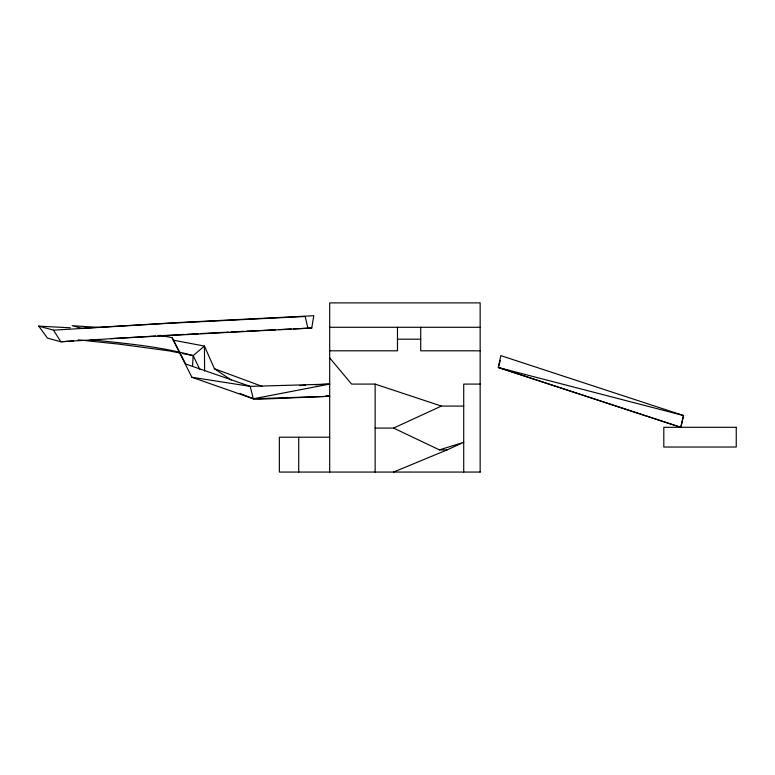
<?xml version="1.0" encoding="UTF-8"?>
<svg xmlns="http://www.w3.org/2000/svg" width="775" height="775" viewBox="0 0 775 775"><rect width="100%" height="100%" fill="white"/><g stroke="black" fill="none" stroke-linecap="round" stroke-linejoin="round"><path stroke-width="1.16" d="M192.51 366.449L193.149 355.618L204.445 346.067L214.404 368.716L231.153 379.983M110.825 338.617L311.753 328.019L313.778 315.745L179.8 322.458L81.714 328.29L72.211 325.703L98.212 327.399M680.828 427.306L683.569 415.545L500.863 355.638L498.228 367.437L680.828 427.306L683.424 415.545M679.617 426.928L498.47 367.534L500.224 360.53M375.129 428.081L393.584 428.081L441.392 406.081L463.721 406.081M393.584 472.062L447.059 449.936L463.721 442.322L439.473 449.878L393.584 428.081M191.871 377.27L250.228 386.367L329.695 384.09L253.309 398.776L191.871 377.27L172.127 337.687L159.863 335.284M73.422 340.932L60.876 341.765L47.459 338.113L38.75 326.149L70.36 327.786M38.75 326.149L53.494 330.16L164.794 323.524L305.195 316.481L307.937 328.348M155.465 335.992L60.876 341.765L53.494 330.16M157.868 335.856L184.266 334.403M186.659 334.277L198.632 333.657M201.025 333.531L228.567 332.097M230.96 331.971L244.154 331.293M299.605 385.592L305.621 385.291M315.251 384.807L329.695 384.09M246.576 331.177L259.848 330.537M262.26 330.421L275.542 329.772M279.165 329.598L291.235 329.017M293.647 328.9L311.753 328.019M326.149 395.793L329.695 396.287L259.741 399.202L253.309 398.776L240.037 393.487M329.695 396.287L253.309 398.776L250.228 386.367L185.69 364.027L172.127 337.687M329.695 327.282L480.151 327.282M397.478 339.188L420.718 339.188M329.695 350.804L397.478 350.804L397.478 327.282M480.151 350.804L420.718 350.804L420.718 327.282M441.392 406.081L375.129 384.09L351.598 384.09L329.695 357.924M480.151 384.09L463.721 384.09L463.721 472.062M329.695 437.216L279.349 437.216L279.349 472.062L480.151 472.062M439.473 449.878L447.059 449.936M90.83 339.712C125.124 343.509 159.815 346.289 193.149 355.618L199.94 369.646M78.236 339.857L119.796 344.216L168.834 350.852L180.42 353.119M173.242 340.167L204.445 346.067L204.59 371.041M182.735 353.574L193.149 355.618M683.569 415.545L498.47 367.534M214.404 368.716L262.454 386.502M480.151 472.111L480.151 302.889L329.695 302.889L329.695 472.111M375.129 384.09L375.129 472.062M298.714 437.216L298.714 472.062M736.25 427.306L663.807 427.306L663.807 447.03L736.25 447.03L736.25 427.306"/></g></svg>
